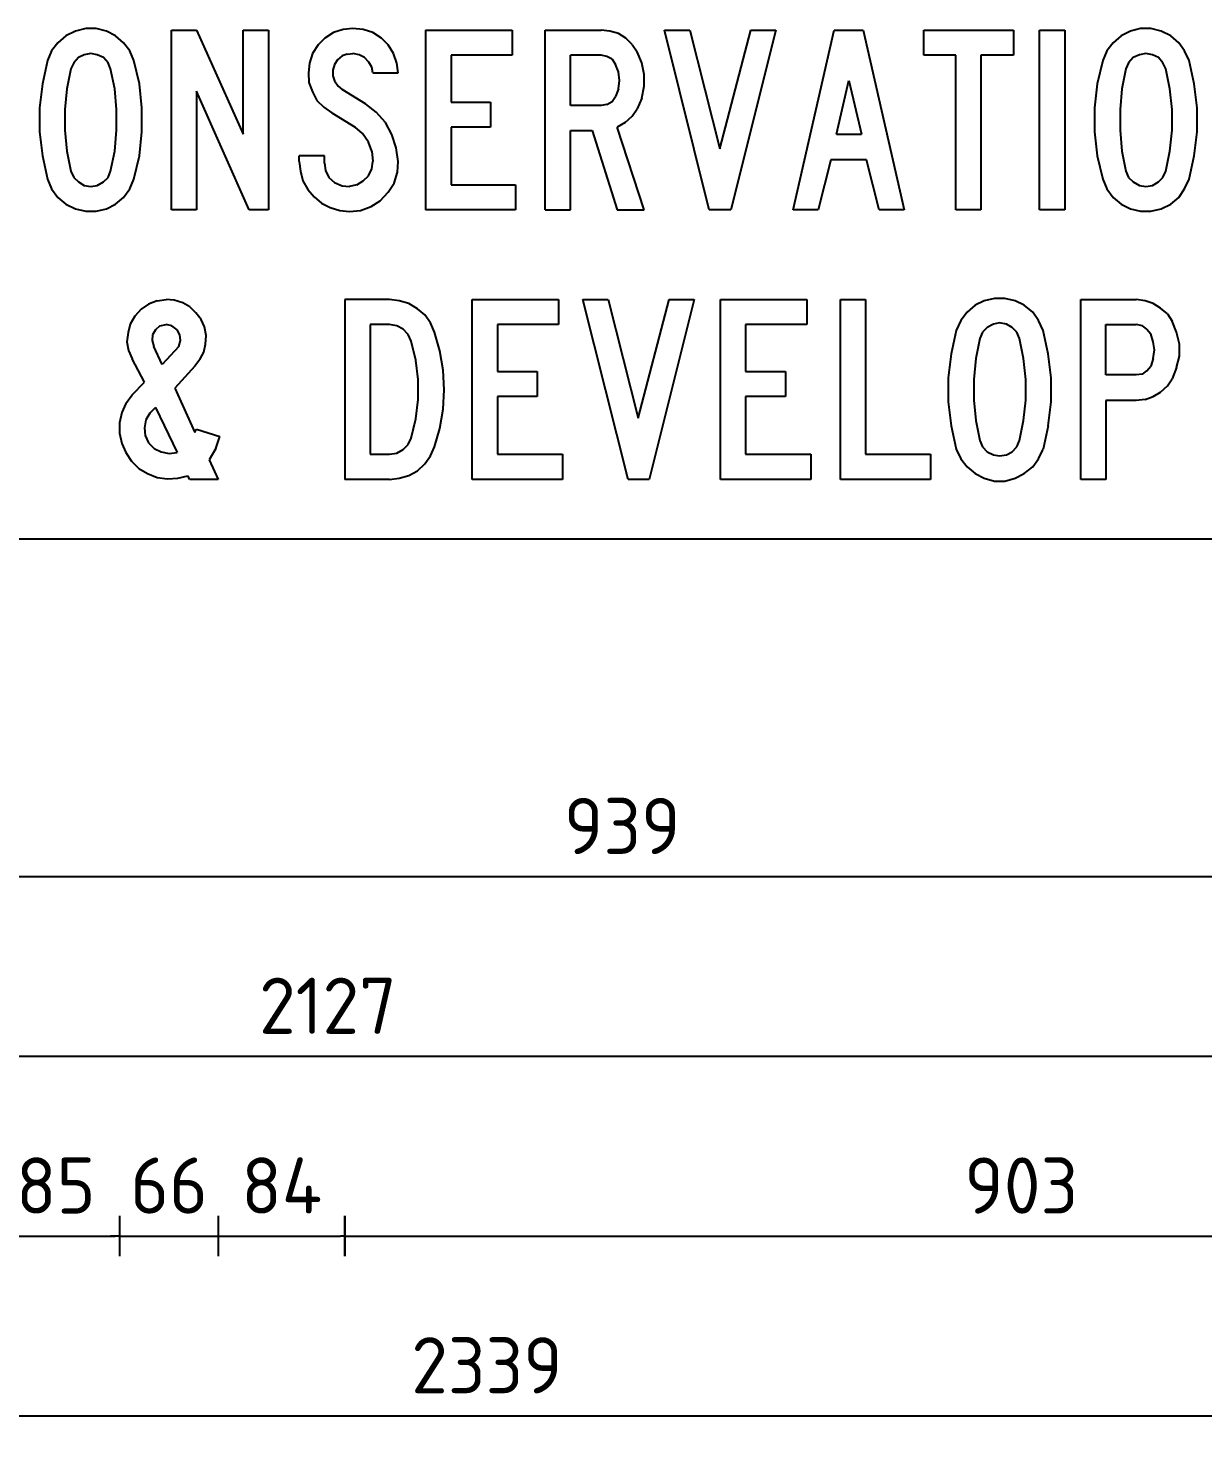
# Model space of a CAD drawing. Extents: x 0 to 420, y 0 to 297.
# Drawn here: x 170.4 to 222.7, y 122.7 to 185.9 of the extents above; entities that cross this region are included whole.
import ezdxf

# ---------------------------------------------------------------- set-up
doc = ezdxf.new("R2010")
doc.units = 0
doc.header["$LTSCALE"] = 10
doc.layers.get('0').update_dxf_attribs({"linetype": 'CONTINUOUS'})
doc.layers.get('DEFPOINTS').update_dxf_attribs({"linetype": 'CONTINUOUS'})
doc.layers.add('GREY', color=252, linetype='CONTINUOUS')
doc.layers.add('T25', color=1, linetype='CONTINUOUS')
doc.styles.add('ISO', font='iso3098b.shx')
doc.dimstyles.new('SIGNSDIM', dxfattribs={"dimtxt": 2.5, "dimasz": 0.2, "dimexe": 1.5, "dimexo": 2, "dimgap": 1, "dimtad": 1, "dimdec": 4, "dimlfac": 15, "dimrnd": 1, "dimdsep": 46, "dimtxsty": 'ISO', "dimblk": 'SGNDIM', "dimcen": 0.09, "dimse2": 1, "dimadec": 0, "dimazin": 0, "dimtfac": 1, "dimtdec": 4, "dimtix": 1, "dimtmove": 0, "dimatfit": 3, "dimldrblk": 'SGNDIM', "dimfxl": 1, "dimtolj": 1, "dimtzin": 0, "dimarcsym": 0})

# ---------------------------------------------------------------- blocks, each defined once
blk = doc.blocks.new('SGNDIM')
for p, q in [((0, 4.5), (0, -4.5)), ((0, 0), (-1, 0))]:
    blk.add_line(p, q)
blk = doc.blocks.new('*D39')
at = {"layer": 'DEFPOINTS', "color": 0, "transparency": 16777216}
for p in [(165.545, 163.157), (228.163, 163.157), (228.163, 148.157)]:
    blk.add_point(p, dxfattribs=at)
at = {"layer": 'T25', "color": 0, "lineweight": -2, "transparency": 16777216}
blk.add_line((165.745, 148.157), (227.963, 148.157), dxfattribs=at)
at = {"layer": 'T25', "color": 0, "lineweight": -2, "transparency": 16777216, "xscale": 0.2, "yscale": 0.2, "zscale": 0.2, "rotation": 180}
blk.add_blockref('SGNDIM', (165.545, 148.157), dxfattribs=at)
at = {"layer": 'T25', "color": 0, "lineweight": -2, "transparency": 16777216, "xscale": 0.2, "yscale": 0.2, "zscale": 0.2}
blk.add_blockref('SGNDIM', (228.163, 148.157), dxfattribs=at)
at = {"layer": 'T25', "color": 0, "transparency": 16777216, "insert": (196.854, 150.407), "char_height": 2.5, "attachment_point": 5, "style": 'ISO'}
blk.add_mtext('\\A1;939', dxfattribs=at)
blk = doc.blocks.new('*D40')
at = {"layer": 'DEFPOINTS', "color": 0, "transparency": 16777216}
for p in [(112.865, 162.398), (254.636, 162.398), (254.636, 140.157)]:
    blk.add_point(p, dxfattribs=at)
at = {"layer": 'T25', "color": 0, "lineweight": -2, "transparency": 16777216}
for p, q in [((112.865, 160.398), (112.865, 138.657)), ((113.065, 140.157), (254.436, 140.157))]:
    blk.add_line(p, q, dxfattribs=at)
at = {"layer": 'T25', "color": 0, "lineweight": -2, "transparency": 16777216, "xscale": 0.2, "yscale": 0.2, "zscale": 0.2, "rotation": 180}
blk.add_blockref('SGNDIM', (112.865, 140.157), dxfattribs=at)
at = {"layer": 'T25', "color": 0, "lineweight": -2, "transparency": 16777216, "xscale": 0.2, "yscale": 0.2, "zscale": 0.2}
blk.add_blockref('SGNDIM', (254.636, 140.157), dxfattribs=at)
at = {"layer": 'T25', "color": 0, "transparency": 16777216, "insert": (183.75, 142.407), "char_height": 2.5, "attachment_point": 5, "style": 'ISO'}
blk.add_mtext('\\A1;2127', dxfattribs=at)
blk = doc.blocks.new('*D49')
at = {"layer": 'DEFPOINTS', "color": 0, "transparency": 16777216}
for p in [(168.807, 163.157), (174.485, 163.157), (174.485, 132.157)]:
    blk.add_point(p, dxfattribs=at)
at = {"layer": 'T25', "color": 0, "lineweight": -2, "transparency": 16777216}
blk.add_line((169.007, 132.157), (174.285, 132.157), dxfattribs=at)
at = {"layer": 'T25', "color": 0, "lineweight": -2, "transparency": 16777216, "xscale": 0.2, "yscale": 0.2, "zscale": 0.2, "rotation": 180}
blk.add_blockref('SGNDIM', (168.807, 132.157), dxfattribs=at)
at = {"layer": 'T25', "color": 0, "lineweight": -2, "transparency": 16777216, "xscale": 0.2, "yscale": 0.2, "zscale": 0.2}
blk.add_blockref('SGNDIM', (174.485, 132.157), dxfattribs=at)
at = {"layer": 'T25', "color": 0, "transparency": 16777216, "insert": (171.646, 134.407), "char_height": 2.5, "attachment_point": 5, "style": 'ISO'}
blk.add_mtext('\\A1;85', dxfattribs=at)
blk = doc.blocks.new('*D50')
at = {"layer": 'DEFPOINTS', "color": 0, "transparency": 16777216}
for p in [(174.485, 163.157), (178.885, 163.157), (178.885, 132.157)]:
    blk.add_point(p, dxfattribs=at)
at = {"layer": 'T25', "color": 0, "lineweight": -2, "transparency": 16777216}
for p, q in [((174.285, 132.157), (174.085, 132.157)), ((174.485, 132.157), (178.885, 132.157)), ((179.085, 132.157), (179.285, 132.157))]:
    blk.add_line(p, q, dxfattribs=at)
at = {"layer": 'T25', "color": 0, "lineweight": -2, "transparency": 16777216, "xscale": 0.2, "yscale": 0.2, "zscale": 0.2}
blk.add_blockref('SGNDIM', (174.485, 132.157), dxfattribs=at)
at = {"layer": 'T25', "color": 0, "lineweight": -2, "transparency": 16777216, "xscale": 0.2, "yscale": 0.2, "zscale": 0.2, "rotation": 180}
blk.add_blockref('SGNDIM', (178.885, 132.157), dxfattribs=at)
at = {"layer": 'T25', "color": 0, "transparency": 16777216, "insert": (176.685, 134.407), "char_height": 2.5, "attachment_point": 5, "style": 'ISO'}
blk.add_mtext('\\A1;66', dxfattribs=at)
blk = doc.blocks.new('*D51')
at = {"layer": 'DEFPOINTS', "color": 0, "transparency": 16777216}
for p in [(178.885, 163.157), (184.512, 163.157), (184.512, 132.157)]:
    blk.add_point(p, dxfattribs=at)
at = {"layer": 'T25', "color": 0, "lineweight": -2, "transparency": 16777216}
blk.add_line((179.085, 132.157), (184.312, 132.157), dxfattribs=at)
at = {"layer": 'T25', "color": 0, "lineweight": -2, "transparency": 16777216, "xscale": 0.2, "yscale": 0.2, "zscale": 0.2, "rotation": 180}
blk.add_blockref('SGNDIM', (178.885, 132.157), dxfattribs=at)
at = {"layer": 'T25', "color": 0, "lineweight": -2, "transparency": 16777216, "xscale": 0.2, "yscale": 0.2, "zscale": 0.2}
blk.add_blockref('SGNDIM', (184.512, 132.157), dxfattribs=at)
at = {"layer": 'T25', "color": 0, "transparency": 16777216, "insert": (181.699, 134.407), "char_height": 2.5, "attachment_point": 5, "style": 'ISO'}
blk.add_mtext('\\A1;84', dxfattribs=at)
blk = doc.blocks.new('*D52')
at = {"layer": 'DEFPOINTS', "color": 0, "transparency": 16777216}
for p in [(184.512, 163.157), (244.705, 163.157), (244.705, 132.157)]:
    blk.add_point(p, dxfattribs=at)
at = {"layer": 'T25', "color": 0, "lineweight": -2, "transparency": 16777216}
blk.add_line((184.712, 132.157), (244.505, 132.157), dxfattribs=at)
at = {"layer": 'T25', "color": 0, "lineweight": -2, "transparency": 16777216, "xscale": 0.2, "yscale": 0.2, "zscale": 0.2, "rotation": 180}
blk.add_blockref('SGNDIM', (184.512, 132.157), dxfattribs=at)
at = {"layer": 'T25', "color": 0, "lineweight": -2, "transparency": 16777216, "xscale": 0.2, "yscale": 0.2, "zscale": 0.2}
blk.add_blockref('SGNDIM', (244.705, 132.157), dxfattribs=at)
at = {"layer": 'T25', "color": 0, "transparency": 16777216, "insert": (214.609, 134.407), "char_height": 2.5, "attachment_point": 5, "style": 'ISO'}
blk.add_mtext('\\A1;903', dxfattribs=at)
blk = doc.blocks.new('*D54')
at = {"layer": 'DEFPOINTS', "color": 0, "transparency": 16777216}
for p in [(112.865, 163.157), (268.798, 163.157), (268.798, 124.157)]:
    blk.add_point(p, dxfattribs=at)
at = {"layer": 'T25', "color": 0, "lineweight": -2, "transparency": 16777216}
for p, q in [((112.865, 161.157), (112.865, 122.657)), ((268.798, 161.157), (268.798, 122.657)), ((113.065, 124.157), (268.598, 124.157))]:
    blk.add_line(p, q, dxfattribs=at)
at = {"layer": 'T25', "color": 0, "lineweight": -2, "transparency": 16777216, "xscale": 0.2, "yscale": 0.2, "zscale": 0.2, "rotation": 180}
blk.add_blockref('SGNDIM', (112.865, 124.157), dxfattribs=at)
at = {"layer": 'T25', "color": 0, "lineweight": -2, "transparency": 16777216, "xscale": 0.2, "yscale": 0.2, "zscale": 0.2}
blk.add_blockref('SGNDIM', (268.798, 124.157), dxfattribs=at)
at = {"layer": 'T25', "color": 0, "transparency": 16777216, "insert": (190.832, 126.407), "char_height": 2.5, "attachment_point": 5, "style": 'ISO'}
blk.add_mtext('\\A1;2339', dxfattribs=at)

msp = doc.modelspace()

# ---------------------------------------------------------------- linework, layer by layer
at = {"layer": 'GREY'}
for p, q in [((172.0899294, 185.5692583), (171.7343224, 185.2644523)), ((172.5217379, 185.7724623), (172.0899294, 185.5692583)), ((172.9789469, 185.8994648), (172.5217379, 185.7724623)), ((173.4361559, 185.8994648), (172.9789469, 185.8994648)), ((173.8933649, 185.7724623), (173.4361559, 185.8994648)), ((174.2997729, 185.5692583), (173.8933649, 185.7724623)), ((174.6553799, 185.2644523), (174.2997729, 185.5692583)), ((176.7890219, 177.8221058), (176.7890219, 185.8232633)), ((176.7890219, 185.8232633), (177.9066439, 185.8232633)), ((177.9066439, 185.8232633), (179.9894849, 181.2003723)), ((179.9894849, 181.2003723), (179.9894849, 185.8232633)), ((179.9894849, 185.8232633), (181.1071069, 185.8232633)), ((181.1071069, 185.8232633), (181.1071069, 177.8221058)), ((183.6217564, 185.4676563), (183.3169504, 185.1628503)), ((184.0027639, 185.7216613), (183.6217564, 185.4676563)), ((184.4345724, 185.8486638), (184.0027639, 185.7216613)), ((184.8663809, 185.8994648), (184.4345724, 185.8486638)), ((185.3235899, 185.8486638), (184.8663809, 185.8994648)), ((185.7553984, 185.7216613), (185.3235899, 185.8486638)), ((186.1364059, 185.4676563), (185.7553984, 185.7216613)), ((186.4412119, 185.1628503), (186.1364059, 185.4676563)), ((188.0922444, 185.8232633), (188.0922444, 177.8221058)), ((188.0922444, 185.8232633), (191.9531204, 185.8232633)), ((191.9531204, 185.8232633), (191.9531204, 184.7056413)), ((193.4263494, 177.8221058), (193.4263494, 185.8232633)), ((193.4263494, 185.8232633), (195.9155984, 185.8232633)), ((196.2966059, 185.7724623), (195.9155984, 185.8232633)), ((196.6776134, 185.6708603), (196.2966059, 185.7724623)), ((197.0078199, 185.4676563), (196.6776134, 185.6708603)), ((197.2872254, 185.1882508), (197.0078199, 185.4676563)), ((200.7162929, 177.8221058), (198.7350539, 185.8232633)), ((198.7350539, 185.8232633), (199.8526759, 185.8232633)), ((199.8526759, 185.8232633), (201.1989024, 180.5399593)), ((201.1989024, 180.5399593), (202.5705294, 185.8232633)), ((203.6881514, 185.8232633), (201.6815119, 177.8221058)), ((202.5705294, 185.8232633), (203.6881514, 185.8232633)), ((204.4501664, 177.8221058), (206.2790024, 185.8232633)), ((206.2790024, 185.8232633), (207.5744279, 185.8232633)), ((207.5744279, 185.8232633), (209.4032639, 177.8221058)), ((210.2668809, 184.7056413), (210.2668809, 185.8232633)), ((210.2668809, 185.8232633), (214.2547594, 185.8232633)), ((214.2547594, 185.8232633), (214.2547594, 184.7056413)), ((215.4231824, 177.8221058), (215.4231824, 185.8232633)), ((215.4231824, 185.8232633), (216.5408044, 185.8232633)), ((216.5408044, 185.8232633), (216.5408044, 177.8221058)), ((219.0554539, 185.5692583), (218.6998469, 185.2644523)), ((219.4618619, 185.7724623), (219.0554539, 185.5692583)), ((219.9190709, 185.8994648), (219.4618619, 185.7724623)), ((220.3762799, 185.8994648), (219.9190709, 185.8994648)), ((220.8334889, 185.7724623), (220.3762799, 185.8994648)), ((221.2652974, 185.5692583), (220.8334889, 185.7724623)), ((221.6209044, 185.2644523), (221.2652974, 185.5692583)), ((171.4549169, 184.9088453), (171.2771134, 184.4770368)), ((171.7343224, 185.2644523), (171.4549169, 184.9088453)), ((172.9027454, 184.7310418), (172.6487404, 184.6040393)), ((173.2075514, 184.7818428), (172.9027454, 184.7310418)), ((173.4869569, 184.7310418), (173.2075514, 184.7818428)), ((173.7663624, 184.6040393), (173.4869569, 184.7310418)), ((174.9347854, 184.9088453), (174.6553799, 185.2644523)), ((175.1125889, 184.4770368), (174.9347854, 184.9088453)), ((183.0629454, 184.7818428), (182.9359429, 184.3500343)), ((183.3169504, 185.1628503), (183.0629454, 184.7818428)), ((184.3837714, 184.6802408), (184.1805674, 184.5024373)), ((184.6123759, 184.7564423), (184.3837714, 184.6802408)), ((184.6123759, 184.7564423), (184.8663809, 184.7818428)), ((185.1457864, 184.7310418), (184.8663809, 184.7818428)), ((185.3743909, 184.6040393), (185.1457864, 184.7310418)), ((186.6698164, 184.7818428), (186.4412119, 185.1628503)), ((186.8222194, 184.3500343), (186.6698164, 184.7818428)), ((191.9531204, 184.7056413), (189.2352669, 184.7056413)), ((189.2352669, 184.7056413), (189.2352669, 182.6228003)), ((195.9155984, 184.7056413), (194.5439714, 184.7056413)), ((194.5439714, 182.4703973), (194.5439714, 184.7056413)), ((196.1696034, 184.6548403), (195.9155984, 184.7056413)), ((197.2872254, 185.1882508), (197.5158299, 184.8580443)), ((197.7190339, 184.3754348), (197.5158299, 184.8580443)), ((211.6893089, 184.7056413), (210.2668809, 184.7056413)), ((211.6893089, 177.8221058), (211.6893089, 184.7056413)), ((214.2547594, 184.7056413), (212.8069309, 184.7056413)), ((212.8069309, 184.7056413), (212.8069309, 177.8221058)), ((218.4204414, 184.9088453), (218.2426379, 184.4770368)), ((218.6998469, 185.2644523), (218.4204414, 184.9088453)), ((219.8682699, 184.7310418), (219.5888644, 184.6040393)), ((220.1476754, 184.7818428), (219.8682699, 184.7310418)), ((220.4524814, 184.7310418), (220.1476754, 184.7818428)), ((220.7064864, 184.6040393), (220.4524814, 184.7310418)), ((221.8749094, 184.9088453), (221.6209044, 185.2644523)), ((222.0781134, 184.4770368), (221.8749094, 184.9088453)), ((171.2771134, 184.4770368), (171.0485089, 183.4356163)), ((172.3185339, 184.0960293), (172.1407304, 183.2070118)), ((172.4455364, 184.3754348), (172.3185339, 184.0960293)), ((172.6487404, 184.6040393), (172.4455364, 184.3754348)), ((173.9695664, 184.3754348), (173.7663624, 184.6040393)), ((174.0711684, 184.0960293), (173.9695664, 184.3754348)), ((174.2743724, 183.2070118), (174.0711684, 184.0960293)), ((175.3665939, 183.4356163), (175.1125889, 184.4770368)), ((182.9359429, 184.3500343), (182.8851419, 183.9182258)), ((184.0535649, 184.2992333), (183.9773634, 184.0452283)), ((183.9773634, 184.0452283), (183.9773634, 183.7912233)), ((184.1805674, 184.5024373), (184.0535649, 184.2992333)), ((185.5775949, 184.4008353), (185.3743909, 184.6040393)), ((185.7045974, 184.1722308), (185.5775949, 184.4008353)), ((185.7553984, 183.9182258), (185.7045974, 184.1722308)), ((186.8730204, 183.9182258), (186.8222194, 184.3500343)), ((196.3982079, 184.5278378), (196.1696034, 184.6548403)), ((196.3982079, 184.5278378), (196.5506109, 184.2992333)), ((196.6776134, 183.9690268), (196.5506109, 184.2992333)), ((197.8206359, 183.8420243), (197.7190339, 184.3754348)), ((218.2426379, 184.4770368), (217.9886329, 183.4356163)), ((219.2586579, 184.0960293), (219.0808544, 183.2070118)), ((219.3856604, 184.3754348), (219.2586579, 184.0960293)), ((219.5888644, 184.6040393), (219.3856604, 184.3754348)), ((220.9096904, 184.3754348), (220.7064864, 184.6040393)), ((221.0366929, 184.0960293), (220.9096904, 184.3754348)), ((221.2144964, 183.2070118), (221.0366929, 184.0960293)), ((222.3067179, 183.4356163), (222.0781134, 184.4770368)), ((171.0485089, 183.4356163), (170.9215064, 182.3687953)), ((175.4681959, 182.3687953), (175.3665939, 183.4356163)), ((182.8851419, 183.9182258), (182.9105424, 183.4864173)), ((182.9105424, 183.4864173), (183.0629454, 183.0800093)), ((183.9773634, 183.7912233), (184.0535649, 183.5626188)), ((184.0535649, 183.5626188), (184.2059679, 183.3340143)), ((185.7553984, 183.9182258), (186.8730204, 183.9182258)), ((196.7284144, 183.5880193), (196.6776134, 183.9690268)), ((196.6776134, 183.2070118), (196.7284144, 183.5880193)), ((197.8206359, 183.3340143), (197.8206359, 183.8420243)), ((206.3806044, 181.2003723), (206.9394154, 183.5880193)), ((206.9394154, 183.5880193), (207.4982264, 181.2003723)), ((217.9886329, 183.4356163), (217.8616304, 182.3687953)), ((222.4337204, 182.3687953), (222.3067179, 183.4356163)), ((172.1407304, 183.2070118), (172.0391284, 182.2925938)), ((174.3505739, 182.2925938), (174.2743724, 183.2070118)), ((180.2434899, 177.8221058), (177.9066439, 183.1054098)), ((177.9066439, 183.1054098), (177.9066439, 177.8221058)), ((183.0629454, 183.0800093), (183.2661494, 182.6990018)), ((184.2059679, 183.3340143), (184.3837714, 183.1816113)), ((185.4251919, 182.5465988), (184.3837714, 183.1816113)), ((196.3982079, 182.6482008), (196.5506109, 182.8768053)), ((196.6776134, 183.2070118), (196.5506109, 182.8768053)), ((197.7190339, 182.8006038), (197.5158299, 182.3179943)), ((197.7190339, 182.8006038), (197.8206359, 183.3340143)), ((219.0808544, 183.2070118), (219.0046529, 182.2925938)), ((221.3160984, 182.2925938), (221.2144964, 183.2070118)), ((170.9215064, 182.3687953), (170.9215064, 181.3019743)), ((172.0391284, 182.2925938), (172.0391284, 181.3781758)), ((174.3505739, 181.3781758), (174.3505739, 182.2925938)), ((175.4681959, 181.3019743), (175.4681959, 182.3687953)), ((183.2661494, 182.6990018), (183.5709554, 182.3941958)), ((183.5709554, 182.3941958), (183.9265624, 182.1401908)), ((183.9265624, 182.1401908), (184.9679829, 181.5051783)), ((185.9078014, 182.1655913), (185.4251919, 182.5465988)), ((186.3142094, 181.7083823), (185.9078014, 182.1655913)), ((189.2352669, 182.6228003), (190.9879014, 182.6228003)), ((190.9879014, 182.6228003), (190.9879014, 181.5051783)), ((195.9155984, 182.4703973), (194.5439714, 182.4703973)), ((196.1696034, 182.5211983), (195.9155984, 182.4703973)), ((196.1696034, 182.5211983), (196.3982079, 182.6482008)), ((197.2872254, 181.9877878), (197.5158299, 182.3179943)), ((217.8616304, 182.3687953), (217.8616304, 181.3019743)), ((219.0046529, 182.2925938), (219.0046529, 181.3781758)), ((221.3160984, 181.3781758), (221.3160984, 182.2925938)), ((222.4337204, 181.3019743), (222.4337204, 182.3687953)), ((186.5936149, 181.1749718), (186.3142094, 181.7083823)), ((196.9824194, 181.7083823), (196.6268124, 181.5051783)), ((196.9824194, 181.7083823), (197.2872254, 181.9877878)), ((170.9215064, 181.3019743), (171.0485089, 180.2351533)), ((172.0391284, 181.3781758), (172.1407304, 180.4383573)), ((174.2743724, 180.4383573), (174.3505739, 181.3781758)), ((175.3665939, 180.2351533), (175.4681959, 181.3019743)), ((185.2981894, 181.2257728), (184.9679829, 181.5051783)), ((185.5521944, 180.8447653), (185.2981894, 181.2257728)), ((186.7968189, 180.5907603), (186.5936149, 181.1749718)), ((190.9879014, 181.5051783), (189.2352669, 181.5051783)), ((189.2352669, 181.5051783), (189.2352669, 178.9397278)), ((194.5439714, 177.8221058), (194.5439714, 181.3527753)), ((194.5439714, 181.3527753), (195.5091904, 181.3527753)), ((195.5091904, 181.3527753), (196.6268124, 177.8221058)), ((197.8206359, 177.8221058), (196.6268124, 181.5051783)), ((206.3806044, 181.2003723), (207.4982264, 181.2003723)), ((217.8616304, 181.3019743), (217.9886329, 180.2351533)), ((219.0046529, 181.3781758), (219.0808544, 180.4383573)), ((221.2144964, 180.4383573), (221.3160984, 181.3781758)), ((222.3067179, 180.2351533), (222.4337204, 181.3019743)), ((172.1407304, 180.4383573), (172.3185339, 179.5493398)), ((174.0711684, 179.5493398), (174.2743724, 180.4383573)), ((185.7045974, 180.4383573), (185.5521944, 180.8447653)), ((185.7045974, 180.4383573), (185.7553984, 179.9811483)), ((186.8730204, 179.9811483), (186.7968189, 180.5907603)), ((219.0808544, 180.4383573), (219.2586579, 179.5493398)), ((221.0366929, 179.5493398), (221.2144964, 180.4383573)), ((171.0485089, 180.2351533), (171.2771134, 179.1937328)), ((175.1125889, 179.1937328), (175.3665939, 180.2351533)), ((182.4787339, 179.9811483), (182.4787339, 180.2351533)), ((183.5963559, 180.2351533), (182.4787339, 180.2351533)), ((182.4787339, 179.9811483), (182.5295349, 179.5493398)), ((183.5963559, 179.9049468), (183.5963559, 180.2351533)), ((183.5963559, 179.9049468), (183.6471569, 179.5747403)), ((185.5521944, 179.3461358), (185.7045974, 179.6509418)), ((185.7045974, 179.6509418), (185.7553984, 179.9811483)), ((186.8476199, 179.4985388), (186.8730204, 179.9811483)), ((206.1265994, 180.0573498), (205.5677884, 177.8221058)), ((207.7268309, 180.0573498), (206.1265994, 180.0573498)), ((208.2856419, 177.8221058), (207.7268309, 180.0573498)), ((217.9886329, 180.2351533), (218.2426379, 179.1937328)), ((222.0781134, 179.1937328), (222.3067179, 180.2351533)), ((171.2771134, 179.1937328), (171.4549169, 178.7619243)), ((172.3185339, 179.5493398), (172.4455364, 179.2699343)), ((172.4455364, 179.2699343), (172.6487404, 179.0667303)), ((172.6487404, 179.0667303), (172.9027454, 178.9143273)), ((173.4869569, 178.9143273), (173.7663624, 179.0667303)), ((173.7663624, 179.0667303), (173.9695664, 179.2699343)), ((173.9695664, 179.2699343), (174.0711684, 179.5493398)), ((174.9347854, 178.7619243), (175.1125889, 179.1937328)), ((182.5295349, 179.5493398), (182.6311369, 179.1175313)), ((182.6311369, 179.1175313), (182.8597414, 178.7365238)), ((183.6471569, 179.5747403), (183.7995599, 179.2699343)), ((183.7995599, 179.2699343), (184.0535649, 179.0413298)), ((184.0535649, 179.0413298), (184.3837714, 178.8889268)), ((185.0441844, 178.9397278), (185.3235899, 179.1175313)), ((185.3235899, 179.1175313), (185.5521944, 179.3461358)), ((186.4412119, 178.6095213), (186.6952169, 179.0159293)), ((186.6952169, 179.0159293), (186.8476199, 179.4985388)), ((218.2426379, 179.1937328), (218.4204414, 178.7619243)), ((219.2586579, 179.5493398), (219.3856604, 179.2699343)), ((219.3856604, 179.2699343), (219.5888644, 179.0667303)), ((219.5888644, 179.0667303), (219.8682699, 178.9143273)), ((220.4524814, 178.9143273), (220.7064864, 179.0667303)), ((220.7064864, 179.0667303), (220.9096904, 179.2699343)), ((220.9096904, 179.2699343), (221.0366929, 179.5493398)), ((221.8749094, 178.7619243), (222.0781134, 179.1937328)), ((171.4549169, 178.7619243), (171.7343224, 178.3809168)), ((171.7343224, 178.3809168), (172.0899294, 178.0761108)), ((172.9027454, 178.9143273), (173.2075514, 178.8635263)), ((173.2075514, 178.8635263), (173.4869569, 178.9143273)), ((174.2997729, 178.0761108), (174.6553799, 178.3809168)), ((174.6553799, 178.3809168), (174.9347854, 178.7619243)), ((182.8597414, 178.7365238), (183.1391469, 178.4063173)), ((183.1391469, 178.4063173), (183.4693534, 178.1269118)), ((184.3837714, 178.8889268), (184.7139779, 178.8635263)), ((185.0441844, 178.9397278), (184.7139779, 178.8635263)), ((186.0856049, 178.2285138), (186.4412119, 178.6095213)), ((189.2352669, 178.9397278), (192.1055234, 178.9397278)), ((192.1055234, 178.9397278), (192.1055234, 177.8221058)), ((218.4204414, 178.7619243), (218.6998469, 178.3809168)), ((218.6998469, 178.3809168), (219.0554539, 178.0761108)), ((219.8682699, 178.9143273), (220.1476754, 178.8635263)), ((220.1476754, 178.8635263), (220.4524814, 178.9143273)), ((221.2652974, 178.0761108), (221.6209044, 178.3809168)), ((221.6209044, 178.3809168), (221.8749094, 178.7619243)), ((172.0899294, 178.0761108), (172.5217379, 177.8729068)), ((172.5217379, 177.8729068), (172.9789469, 177.7713048)), ((172.9789469, 177.7713048), (173.4361559, 177.7713048)), ((173.4361559, 177.7713048), (173.8933649, 177.8729068)), ((173.8933649, 177.8729068), (174.2997729, 178.0761108)), ((177.9066439, 177.8221058), (176.7890219, 177.8221058)), ((181.1071069, 177.8221058), (180.2434899, 177.8221058)), ((183.4693534, 178.1269118), (183.8503609, 177.9237078)), ((183.8503609, 177.9237078), (184.2821694, 177.7967053)), ((184.2821694, 177.7967053), (184.7139779, 177.7459043)), ((184.7139779, 177.7459043), (185.1965874, 177.7967053)), ((185.1965874, 177.7967053), (185.6791969, 177.9745088)), ((185.6791969, 177.9745088), (186.0856049, 178.2285138)), ((192.1055234, 177.8221058), (188.0922444, 177.8221058)), ((193.4263494, 177.8221058), (194.5439714, 177.8221058)), ((196.6268124, 177.8221058), (197.8206359, 177.8221058)), ((201.6815119, 177.8221058), (200.7162929, 177.8221058)), ((205.5677884, 177.8221058), (204.4501664, 177.8221058)), ((209.4032639, 177.8221058), (208.2856419, 177.8221058)), ((212.8069309, 177.8221058), (211.6893089, 177.8221058)), ((216.5408044, 177.8221058), (215.4231824, 177.8221058)), ((219.0554539, 178.0761108), (219.4618619, 177.8729068)), ((219.4618619, 177.8729068), (219.9190709, 177.7713048)), ((219.9190709, 177.7713048), (220.3762799, 177.7713048)), ((220.3762799, 177.7713048), (220.8334889, 177.8729068)), ((220.8334889, 177.8729068), (221.2652974, 178.0761108)), ((175.4427954, 173.4024188), (175.1633899, 173.0976128)), ((175.7730019, 173.6310233), (175.4427954, 173.4024188)), ((176.1540094, 173.7834263), (175.7730019, 173.6310233)), ((176.1540094, 173.7834263), (176.5604174, 173.8342273)), ((176.9160244, 173.8088268), (176.5604174, 173.8342273)), ((177.2970319, 173.6818243), (176.9160244, 173.8088268)), ((177.6018379, 173.5040208), (177.2970319, 173.6818243)), ((177.8812434, 173.2500158), (177.6018379, 173.5040208)), ((186.4920129, 173.8342273), (184.5107739, 173.8342273)), ((184.5107739, 173.8342273), (184.5107739, 165.8330698)), ((186.9238214, 173.7834263), (186.4920129, 173.8342273)), ((187.3556299, 173.6564238), (186.9238214, 173.7834263)), ((187.7366374, 173.4278193), (187.3556299, 173.6564238)), ((188.0668439, 173.1484138), (187.7366374, 173.4278193)), ((190.1750854, 165.8330698), (190.1750854, 173.8342273)), ((190.1750854, 173.8342273), (194.0105609, 173.8342273)), ((194.0105609, 173.8342273), (194.0105609, 172.7166053)), ((197.1094219, 165.8330698), (195.1027824, 173.8342273)), ((195.1027824, 173.8342273), (196.2204044, 173.8342273)), ((196.2204044, 173.8342273), (197.5666309, 168.5509233)), ((197.5666309, 168.5509233), (198.9382579, 173.8342273)), ((200.0558799, 173.8342273), (198.0492404, 165.8330698)), ((198.9382579, 173.8342273), (200.0558799, 173.8342273)), ((201.2243029, 165.8330698), (201.2243029, 173.8342273)), ((201.2243029, 173.8342273), (205.0597784, 173.8342273)), ((205.0597784, 173.8342273), (205.0597784, 172.7166053)), ((206.5584079, 165.8330698), (206.5584079, 173.8342273)), ((206.5584079, 173.8342273), (207.6760299, 173.8342273)), ((207.6760299, 173.8342273), (207.6760299, 166.9506918)), ((212.5529259, 173.5802223), (212.1973189, 173.2754163)), ((212.9593339, 173.7834263), (212.5529259, 173.5802223)), ((213.4165429, 173.8850283), (212.9593339, 173.7834263)), ((213.8737519, 173.8850283), (213.4165429, 173.8850283)), ((214.3309609, 173.7834263), (213.8737519, 173.8850283)), ((214.7373689, 173.5802223), (214.3309609, 173.7834263)), ((215.1183764, 173.2754163), (214.7373689, 173.5802223)), ((217.2520184, 165.8330698), (217.2520184, 173.8342273)), ((217.2520184, 173.8342273), (219.7158669, 173.8342273)), ((220.1222749, 173.7834263), (219.7158669, 173.8342273)), ((220.4778819, 173.6564238), (220.1222749, 173.7834263)), ((220.8080884, 173.4532198), (220.4778819, 173.6564238)), ((221.1128944, 173.1992148), (220.8080884, 173.4532198)), ((174.9601859, 172.7420058), (174.8585839, 172.3609983)), ((175.1633899, 173.0976128), (174.9601859, 172.7420058)), ((176.2810119, 172.6658043), (176.0778079, 172.4880008)), ((176.2810119, 172.6658043), (176.5604174, 172.7166053)), ((176.8144224, 172.6658043), (176.5604174, 172.7166053)), ((177.0430269, 172.4880008), (176.8144224, 172.6658043)), ((178.1098479, 172.9452098), (177.8812434, 173.2500158)), ((178.2622509, 172.6150033), (178.1098479, 172.9452098)), ((186.4920129, 172.7166053), (185.6283959, 172.7166053)), ((185.6283959, 172.7166053), (185.6283959, 166.9506918)), ((186.8222194, 172.6658043), (186.4920129, 172.7166053)), ((187.1016249, 172.5134013), (186.8222194, 172.6658043)), ((188.3208489, 172.7928068), (188.0668439, 173.1484138)), ((188.4986524, 172.3863988), (188.3208489, 172.7928068)), ((194.0105609, 172.7166053), (191.2927074, 172.7166053)), ((191.2927074, 172.7166053), (191.2927074, 170.6337643)), ((205.0597784, 172.7166053), (202.3419249, 172.7166053)), ((202.3419249, 172.7166053), (202.3419249, 170.6337643)), ((211.9179134, 172.8944088), (211.7147094, 172.4626003)), ((212.1973189, 173.2754163), (211.9179134, 172.8944088)), ((213.3657419, 172.7420058), (213.0863364, 172.5896028)), ((213.6451474, 172.7928068), (213.3657419, 172.7420058)), ((213.9499534, 172.7420058), (213.6451474, 172.7928068)), ((214.2039584, 172.5896028), (213.9499534, 172.7420058)), ((215.3723814, 172.8944088), (215.1183764, 173.2754163)), ((215.5755854, 172.4626003), (215.3723814, 172.8944088)), ((218.3696404, 172.7166053), (219.7158669, 172.7166053)), ((218.3696404, 170.4813613), (218.3696404, 172.7166053)), ((219.9952724, 172.6658043), (219.7158669, 172.7166053)), ((220.1984764, 172.5134013), (219.9952724, 172.6658043)), ((221.1128944, 173.1992148), (221.3160984, 172.8690083)), ((221.5193024, 172.3863988), (221.3160984, 172.8690083)), ((174.8585839, 172.3609983), (174.8077829, 171.9545903)), ((175.9508054, 172.2593963), (175.9254049, 172.0053913)), ((176.0778079, 172.4880008), (175.9508054, 172.2593963)), ((177.1700294, 172.2593963), (177.0430269, 172.4880008)), ((177.1954299, 172.0053913), (177.1700294, 172.2593963)), ((178.3384524, 172.2339958), (178.2622509, 172.6150033)), ((178.3130519, 171.8529883), (178.3384524, 172.2339958)), ((187.3302294, 172.2847968), (187.1016249, 172.5134013)), ((187.4572319, 171.9799908), (187.3302294, 172.2847968)), ((188.7272569, 171.5481823), (188.4986524, 172.3863988)), ((211.7147094, 172.4626003), (211.4861049, 171.4211798)), ((212.7561299, 172.1069933), (212.5783264, 171.2179758)), ((212.8831324, 172.3863988), (212.7561299, 172.1069933)), ((213.0863364, 172.5896028), (212.8831324, 172.3863988)), ((214.4071624, 172.3863988), (214.2039584, 172.5896028)), ((214.5341649, 172.1069933), (214.4071624, 172.3863988)), ((214.7119684, 171.2179758), (214.5341649, 172.1069933)), ((215.8041899, 171.4211798), (215.5755854, 172.4626003)), ((220.1984764, 172.5134013), (220.3762799, 172.3101973)), ((220.4778819, 171.9545903), (220.3762799, 172.3101973)), ((221.6463049, 171.8529883), (221.5193024, 172.3863988)), ((174.8077829, 171.9545903), (174.8839844, 171.5735828)), ((174.8839844, 171.5735828), (175.0363874, 171.1925753)), ((175.9254049, 172.0053913), (176.0016064, 171.7513863)), ((176.3826139, 170.9385703), (176.0016064, 171.7513863)), ((177.1192284, 171.7513863), (176.3826139, 170.9385703)), ((177.1192284, 171.7513863), (177.1954299, 172.0053913)), ((178.0590469, 171.1671748), (178.2368504, 171.4973813)), ((178.2368504, 171.4973813), (178.3130519, 171.8529883)), ((187.6604359, 171.1417743), (187.4572319, 171.9799908)), ((188.8796599, 170.6845653), (188.7272569, 171.5481823)), ((211.4861049, 171.4211798), (211.3591024, 170.3543588)), ((215.9311924, 170.3543588), (215.8041899, 171.4211798)), ((220.5286829, 171.5989833), (220.4778819, 171.9545903)), ((220.4778819, 171.2179758), (220.5286829, 171.5989833)), ((221.6463049, 171.3195778), (221.6463049, 171.8529883)), ((175.5951984, 170.1511548), (175.0363874, 171.1925753)), ((177.8304424, 170.8623688), (176.9414249, 169.8971498)), ((178.0590469, 171.1671748), (177.8304424, 170.8623688)), ((187.7620379, 170.2781573), (187.6604359, 171.1417743)), ((212.5783264, 171.2179758), (212.5021249, 170.2781573)), ((214.8135704, 170.2781573), (214.7119684, 171.2179758)), ((220.1984764, 170.6591648), (220.3762799, 170.8623688)), ((220.4778819, 171.2179758), (220.3762799, 170.8623688)), ((221.5193024, 170.8115678), (221.3160984, 170.3035578)), ((221.5193024, 170.8115678), (221.6463049, 171.3195778)), ((175.0363874, 169.5923438), (175.5951984, 170.1511548)), ((187.7620379, 169.3891398), (187.7620379, 170.2781573)), ((188.9304609, 169.8209483), (188.8796599, 170.6845653)), ((191.2927074, 170.6337643), (193.0707424, 170.6337643)), ((193.0707424, 170.6337643), (193.0707424, 169.5161423)), ((202.3419249, 170.6337643), (204.1199599, 170.6337643)), ((204.1199599, 170.6337643), (204.1199599, 169.5161423)), ((211.3591024, 170.3543588), (211.3591024, 169.2875378)), ((212.5021249, 170.2781573), (212.5021249, 169.3637393)), ((214.8135704, 169.3637393), (214.8135704, 170.2781573)), ((215.9311924, 169.2875378), (215.9311924, 170.3543588)), ((219.7158669, 170.4813613), (218.3696404, 170.4813613)), ((219.9952724, 170.5067618), (219.7158669, 170.4813613)), ((219.9952724, 170.5067618), (220.1984764, 170.6591648)), ((221.1128944, 169.9987518), (221.3160984, 170.3035578)), ((174.7569819, 169.2113363), (175.0363874, 169.5923438)), ((176.9414249, 169.8971498), (177.8304424, 167.9159108)), ((188.8796599, 168.9573313), (188.9304609, 169.8209483)), ((193.0707424, 169.5161423), (191.2927074, 169.5161423)), ((191.2927074, 169.5161423), (191.2927074, 166.9506918)), ((204.1199599, 169.5161423), (202.3419249, 169.5161423)), ((202.3419249, 169.5161423), (202.3419249, 166.9506918)), ((220.1222749, 169.3891398), (220.4778819, 169.5161423)), ((220.4778819, 169.5161423), (220.8080884, 169.7193463)), ((220.8080884, 169.7193463), (221.1128944, 169.9987518)), ((174.7569819, 169.2113363), (174.5791784, 168.8049283)), ((176.0778079, 169.0335328), (175.8238029, 168.7795278)), ((176.0778079, 169.0335328), (177.0430269, 167.0268933)), ((187.6604359, 168.5255228), (187.7620379, 169.3891398)), ((188.7272569, 168.0937143), (188.8796599, 168.9573313)), ((211.3591024, 169.2875378), (211.4861049, 168.2207168)), ((212.5021249, 169.3637393), (212.5783264, 168.4493213)), ((214.7119684, 168.4493213), (214.8135704, 169.3637393)), ((215.8041899, 168.2207168), (215.9311924, 169.2875378)), ((219.7158669, 169.3383388), (218.3696404, 169.3383388)), ((218.3696404, 169.3383388), (218.3696404, 165.8330698)), ((220.1222749, 169.3891398), (219.7158669, 169.3383388)), ((174.5791784, 168.8049283), (174.4775764, 168.3477193)), ((174.4775764, 168.3477193), (174.4775764, 167.8905103)), ((175.6459994, 168.4747218), (175.5951984, 168.1191148)), ((175.8238029, 168.7795278), (175.6459994, 168.4747218)), ((187.4572319, 167.6619058), (187.6604359, 168.5255228)), ((212.5783264, 168.4493213), (212.7561299, 167.5603038)), ((214.5341649, 167.5603038), (214.7119684, 168.4493213)), ((174.4775764, 167.8905103), (174.5791784, 167.4333013)), ((175.5951984, 168.1191148), (175.6205989, 167.7889083)), ((175.6205989, 167.7889083), (175.7730019, 167.4587018)), ((177.8304424, 167.9159108), (177.9066439, 168.0683138)), ((177.9066439, 168.0683138), (178.9480644, 167.7381073)), ((178.7702609, 167.2046968), (178.9480644, 167.7381073)), ((187.3302294, 167.3825003), (187.4572319, 167.6619058)), ((188.4986524, 167.2808983), (188.7272569, 168.0937143)), ((211.4861049, 168.2207168), (211.7147094, 167.1792963)), ((215.8041899, 168.2207168), (215.5755854, 167.1792963)), ((174.5791784, 167.4333013), (174.7569819, 167.0268933)), ((174.7569819, 167.0268933), (175.0109869, 166.6458858)), ((175.7730019, 167.4587018), (176.0270069, 167.2046968)), ((176.0270069, 167.2046968), (176.3318129, 167.0522938)), ((176.3318129, 167.0522938), (176.6874199, 166.9760923)), ((176.6874199, 166.9760923), (177.0430269, 167.0268933)), ((178.7702609, 167.2046968), (178.4654549, 166.6966868)), ((186.4920129, 166.9506918), (186.8222194, 167.0014928)), ((186.8222194, 167.0014928), (187.1016249, 167.1538958)), ((187.1016249, 167.1538958), (187.3302294, 167.3825003)), ((188.3208489, 166.8744903), (188.4986524, 167.2808983)), ((211.7147094, 167.1792963), (211.9179134, 166.7474878)), ((212.7561299, 167.5603038), (212.8831324, 167.2808983)), ((212.8831324, 167.2808983), (213.0863364, 167.0522938)), ((213.0863364, 167.0522938), (213.3657419, 166.9252913)), ((213.9499534, 166.9252913), (214.2039584, 167.0522938)), ((214.2039584, 167.0522938), (214.4071624, 167.2808983)), ((214.4071624, 167.2808983), (214.5341649, 167.5603038)), ((215.3723814, 166.7474878), (215.5755854, 167.1792963)), ((175.0109869, 166.6458858), (175.3411934, 166.3156793)), ((178.4654549, 166.6966868), (178.8718629, 165.8330698)), ((185.6283959, 166.9506918), (186.4920129, 166.9506918)), ((187.7366374, 166.2140773), (188.0668439, 166.5188833)), ((188.0668439, 166.5188833), (188.3208489, 166.8744903)), ((191.2927074, 166.9506918), (194.1883644, 166.9506918)), ((194.1883644, 166.9506918), (194.1883644, 165.8330698)), ((202.3419249, 166.9506918), (205.2375819, 166.9506918)), ((205.2375819, 166.9506918), (205.2375819, 165.8330698)), ((207.6760299, 166.9506918), (210.5716869, 166.9506918)), ((210.5716869, 166.9506918), (210.5716869, 165.8330698)), ((211.9179134, 166.7474878), (212.1973189, 166.3918808)), ((212.1973189, 166.3918808), (212.5529259, 166.0870748)), ((213.3657419, 166.9252913), (213.6451474, 166.8744903)), ((213.6451474, 166.8744903), (213.9499534, 166.9252913)), ((214.7373689, 166.0870748), (215.1183764, 166.3918808)), ((215.1183764, 166.3918808), (215.3723814, 166.7474878)), ((175.3411934, 166.3156793), (175.7222009, 166.0870748)), ((175.7222009, 166.0870748), (176.1540094, 165.9092713)), ((176.1540094, 165.9092713), (176.6112184, 165.8584703)), ((176.6112184, 165.8584703), (177.0684274, 165.8838708)), ((177.0684274, 165.8838708), (177.5256364, 165.9854728)), ((177.6018379, 165.8330698), (177.5256364, 165.9854728)), ((178.8718629, 165.8330698), (177.6018379, 165.8330698)), ((186.4920129, 165.8330698), (184.5107739, 165.8330698)), ((186.4920129, 165.8330698), (186.9238214, 165.8838708)), ((186.9238214, 165.8838708), (187.3556299, 166.0108733)), ((187.3556299, 166.0108733), (187.7366374, 166.2140773)), ((194.1883644, 165.8330698), (190.1750854, 165.8330698)), ((198.0492404, 165.8330698), (197.1094219, 165.8330698)), ((205.2375819, 165.8330698), (201.2243029, 165.8330698)), ((210.5716869, 165.8330698), (206.5584079, 165.8330698)), ((212.5529259, 166.0870748), (212.9593339, 165.8838708)), ((212.9593339, 165.8838708), (213.4165429, 165.7568683)), ((213.4165429, 165.7568683), (213.8737519, 165.7568683)), ((213.8737519, 165.7568683), (214.3309609, 165.8838708)), ((214.3309609, 165.8838708), (214.7373689, 166.0870748)), ((218.3696404, 165.8330698), (217.2520184, 165.8330698)), ((267.1131999, 163.1660173), (114.5323964, 163.1660173))]:
    msp.add_line(p, q, dxfattribs=at)

# ---------------------------------------------------------------- dimensions: what is measured, and where the dimension line sits
at = {"layer": 'T25'}
for base, p1, p2, override, picture, middle in [((268.7984405, 124.1569825), (112.8647498, 163.1569825), (268.7984405, 163.1569825), {"dimse2": 0}, '*D54', (190.8315951, 126.4069825)), ((228.1629777, 148.1569825), (165.5446823, 163.1569825), (228.1629777, 163.1569825), {"dimse1": 1}, '*D39', (196.85383, 150.4069825)), ((174.4849664, 132.1569825), (168.8065573, 163.1569825), (174.4849664, 163.1569825), {"dimse1": 1}, '*D49', (171.6457618, 134.4069825)), ((178.8849664, 132.1569825), (174.4849664, 163.1569825), (178.8849664, 163.1569825), {"dimse1": 1}, '*D50', (176.6849664, 134.4069825)), ((184.5122391, 132.1569825), (178.8849664, 163.1569825), (184.5122391, 163.1569825), {"dimse1": 1}, '*D51', (181.6986027, 134.4069825)), ((244.7049664, 132.1569825), (184.5122391, 163.1569825), (244.7049664, 163.1569825), {"dimse1": 1}, '*D52', (214.6086027, 134.4069825))]:
    dim = msp.add_linear_dim(base=base, p1=p1, p2=p2, dimstyle='SIGNSDIM', override=override, dxfattribs=at)
    dim.commit()
    dim.dimension.update_dxf_attribs({"geometry": picture, "text_midpoint": middle})
dim = msp.add_linear_dim(base=(254.6355559, 140.1569825), p1=(112.8647498, 162.3981232), p2=(254.6355559, 162.3981232), dimstyle='SIGNSDIM', dxfattribs=at)
dim.commit()
dim.dimension.update_dxf_attribs({"geometry": '*D40', "text_midpoint": (183.7501529, 142.4069825)})

doc.saveas('drawing.dxf')
